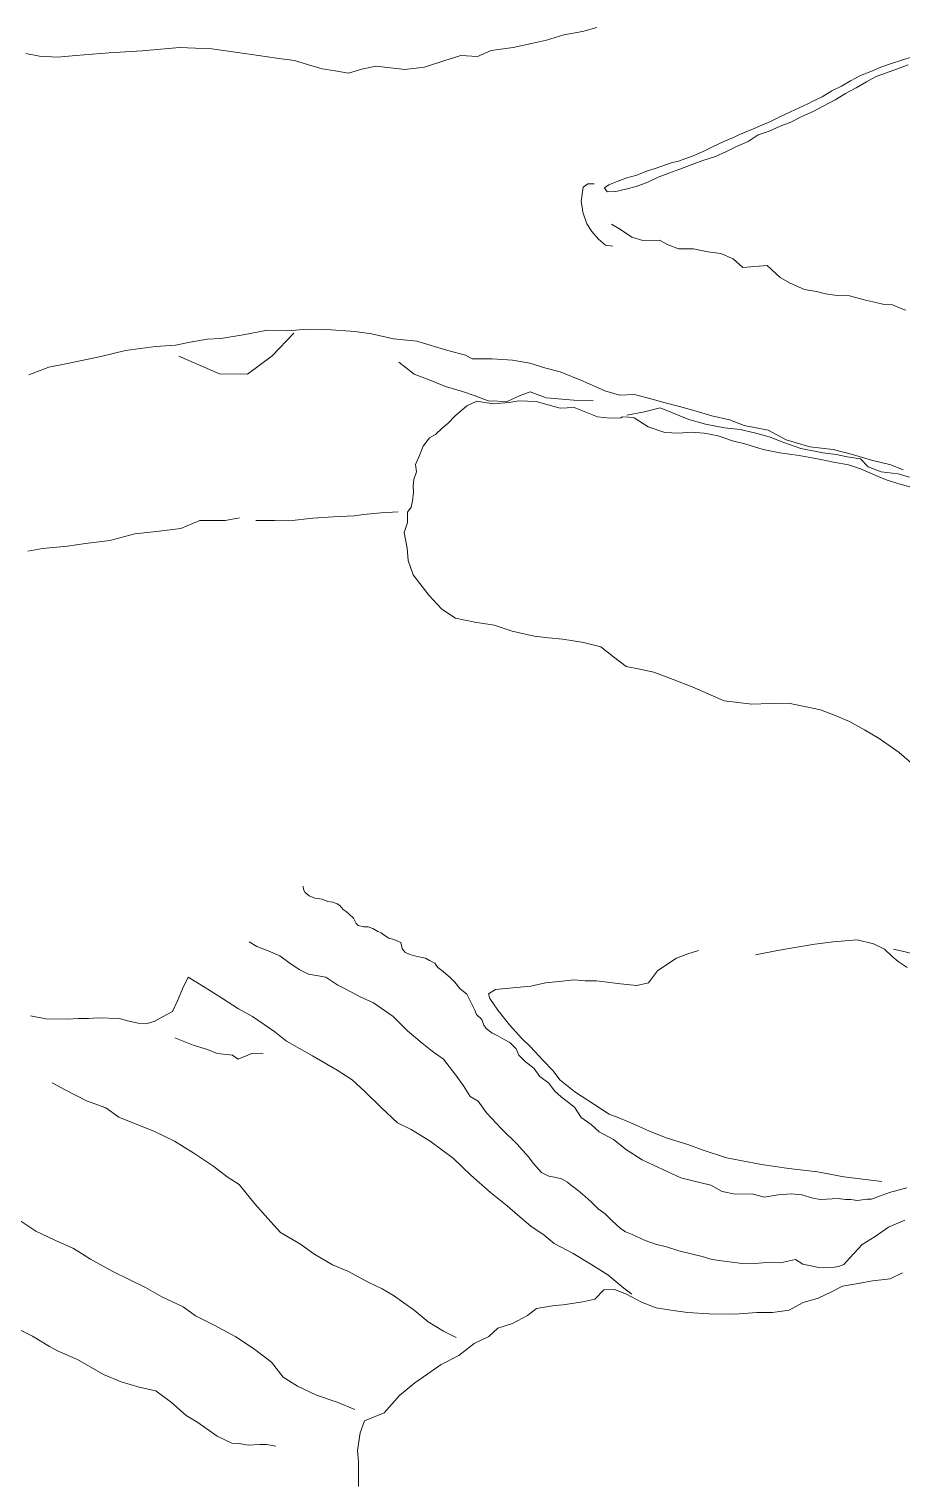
# Model space of a CAD drawing. Extents: x 683321 to 688873, y 7661944 to 7668387.
# Drawn here: x 687240.8 to 687437.2, y 7667117 to 7667443.6 of the extents above; entities that cross this region are included whole.
import ezdxf

# ---------------------------------------------------------------- set-up
doc = ezdxf.new("R2010")
doc.units = 0
doc.header["$MEASUREMENT"] = 0
doc.layers.add('01 CRESTA_Line', color=3, linetype='Continuous', lineweight=20)

msp = doc.modelspace()

# ---------------------------------------------------------------- linework, layer by layer
at = {"layer": '01 CRESTA_Line'}
for points in [[(687240.12, 7667438.03, 4249.98), (687243.19, 7667437.46, 4250), (687247.23, 7667437.24, 4250.05), (687251.39, 7667437.63, 4250.1), (687255.13, 7667437.93, 4250.1), (687258.86, 7667438.23, 4250.11), (687262.56, 7667438.43, 4250.11), (687266.26, 7667438.62, 4250.11), (687270.45, 7667439, 4250.12), (687274.64, 7667439.38, 4250.26), (687278.29, 7667439.25, 4250.28), (687281.95, 7667439.12, 4250.36), (687287.19, 7667438.37, 4250.35), (687292.43, 7667437.62, 4250.35), (687296.49, 7667437.03, 4250.35), (687300.54, 7667436.45, 4250.31), (687303.66, 7667435.53, 4250.24), (687306.78, 7667434.62, 4250.13), (687309.73, 7667434.12, 4250.05), (687312.67, 7667433.62, 4249.95), (687315.72, 7667434.51, 4249.93), (687318.85, 7667435.23, 4249.91), (687322.12, 7667434.83, 4249.86), (687325.38, 7667434.43, 4249.79), (687329.76, 7667434.96, 4249.72), (687334.36, 7667436.48, 4249.73), (687337.96, 7667437.63, 4249.74), (687341.75, 7667437.38, 4249.74), (687344.77, 7667438.76, 4249.78), (687349.76, 7667439.41, 4249.78), (687353.88, 7667440.28, 4249.78), (687357.23, 7667441.04, 4249.82), (687361.17, 7667442.27, 4249.79), (687365.32, 7667442.99, 4249.77), (687368.55, 7667443.88, 4249.75)], [(687439.53, 7667437.3, 4249.73), (687437.17, 7667436.55, 4249.58), (687434.84, 7667435.78, 4249.43), (687432.45, 7667434.97, 4249.21), (687430.17, 7667434.01, 4249.05), (687427.91, 7667433.07, 4248.92), (687425.62, 7667431.9, 4248.67), (687423.58, 7667430.7, 4248.59), (687421.43, 7667429.65, 4248.5), (687419.25, 7667428.27, 4248.25), (687417.15, 7667427.31, 4248.16), (687416.06, 7667426.75, 4248.01), (687412.16, 7667424.92, 4247.85), (687409.89, 7667423.89, 4247.73), (687407.62, 7667422.71, 4247.62), (687405.16, 7667421.7, 4247.48), (687403.99, 7667421.17, 4247.47), (687400.52, 7667419.72, 4247.2), (687399.48, 7667419.22, 4247.17), (687397.12, 7667418.28, 4246.99), (687394.4, 7667416.98, 4246.88), (687392.49, 7667416.03, 4246.74), (687390.2, 7667415.04, 4246.63), (687386.69, 7667413.73, 4246.5), (687385.51, 7667413.54, 4246.4), (687381.93, 7667412.27, 4246.09), (687379.72, 7667411.54, 4245.96), (687377.59, 7667410.68, 4245.78), (687375.3, 7667410.03, 4245.58), (687373.17, 7667409.26, 4245.5), (687371.23, 7667408.47, 4245.32), (687370.32, 7667407.79, 4245.17), (687370.92, 7667406.88, 4245.29), (687372.87, 7667407.01, 4245.38), (687375.05, 7667407.52, 4245.61), (687377.43, 7667408.11, 4245.74), (687380.06, 7667409.09, 4245.96), (687382.32, 7667410.21, 4246.2), (687384.75, 7667411.13, 4246.37), (687387.25, 7667411.99, 4246.52), (687389.76, 7667412.96, 4246.64), (687392.38, 7667413.98, 4246.74), (687395, 7667414.79, 4246.8), (687397.41, 7667415.83, 4246.91), (687400, 7667417.13, 4247.1), (687402.6, 7667418.28, 4247.31), (687404.87, 7667419.72, 4247.5), (687407.31, 7667420.54, 4247.68), (687409.82, 7667421.68, 4247.74), (687412.2, 7667422.59, 4247.83), (687414.65, 7667423.84, 4248.03), (687417.24, 7667425.01, 4248.16), (687419.63, 7667426.3, 4248.31), (687422.15, 7667427.59, 4248.42), (687424.5, 7667429.05, 4248.61), (687426.9, 7667430.36, 4248.76), (687429.22, 7667431.66, 4248.92), (687431.41, 7667432.86, 4249.12), (687433.71, 7667433.69, 4249.3), (687435.99, 7667434.56, 4249.4), (687438.57, 7667435.48, 4249.61)], [(687372.19, 7667394.67, 4242.7), (687370.51, 7667394.89, 4242.76), (687368.96, 7667396.23, 4242.81), (687367.45, 7667397.96, 4242.92), (687366.33, 7667399.69, 4243.03), (687365.44, 7667402.31, 4243.15), (687365.23, 7667403.46, 4243.21), (687365.02, 7667404.77, 4243.25), (687365.25, 7667406.38, 4243.44), (687365.52, 7667407.94, 4243.63), (687366.5, 7667408.68, 4243.7), (687367.95, 7667408.71, 4243.78)], [(687438.05, 7667380.29, 4241.37), (687436.83, 7667380.76, 4241.3), (687435.08, 7667381.45, 4241.39), (687433.19, 7667381.56, 4241.08), (687431.35, 7667381.99, 4241.02), (687429.3, 7667382.46, 4240.97), (687427.06, 7667383.03, 4241.13), (687425.41, 7667383.49, 4241.15), (687422.6, 7667383.6, 4242.14), (687420.01, 7667383.98, 4242.19), (687417.96, 7667384.45, 4242.56), (687415.27, 7667384.9, 4242.66), (687412.03, 7667386.33, 4243.38), (687409.81, 7667387.64, 4243.75), (687406.89, 7667390.37, 4242.68), (687401.4, 7667389.85, 4243.48), (687399.2, 7667391.84, 4243.79), (687396.47, 7667393.01, 4244.17), (687393.52, 7667393.42, 4243.79), (687390.28, 7667394.12, 4244.11), (687386.92, 7667394.06, 4244.32), (687384.58, 7667394.95, 4244.07), (687382.68, 7667396.06, 4243.59), (687378.88, 7667395.98, 4244.68), (687376.46, 7667396.74, 4244.41), (687373.9, 7667398.43, 4244.46), (687371.86, 7667399.65, 4243.49)], [(687240.76, 7667365.76, 4242.95), (687245.31, 7667367.48, 4242.91), (687249.47, 7667368.27, 4242.19), (687256.95, 7667369.86, 4242.58), (687262.54, 7667371.21, 4242.37), (687269.25, 7667372.09, 4242.34), (687273.75, 7667372.42, 4242.57), (687277.09, 7667373.06, 4242.63), (687280.88, 7667373.77, 4242.63), (687283.98, 7667373.88, 4242.61), (687288.96, 7667374.76, 4242.59), (687294.49, 7667375.74, 4242.73), (687299.01, 7667375.6, 4243.04), (687303.35, 7667375.99, 4243.2), (687307.72, 7667375.96, 4243.53), (687314.11, 7667375.46, 4243.43), (687317.86, 7667374.94, 4243.18), (687322.8, 7667373.86, 4243.17), (687328.06, 7667373.29, 4242.88), (687335.07, 7667371.23, 4242.92), (687339, 7667370.15, 4242.81), (687340.54, 7667369.34, 4243.29), (687345.04, 7667369.31, 4243.42), (687349.61, 7667369.01, 4243.66), (687353.5, 7667368.32, 4243.57), (687357.08, 7667367.2, 4243.52), (687360.29, 7667366.41, 4243.58), (687365.49, 7667364.27, 4243.53), (687370.35, 7667362.12, 4243.6), (687373.65, 7667361.13, 4243.22), (687377.04, 7667361.32, 4243.16), (687381, 7667360.26, 4242.83), (687383.9, 7667359.44, 4242.64), (687387.17, 7667358.61, 4242.43), (687390.68, 7667357.59, 4242.14), (687394.46, 7667356.53, 4241.65), (687398.39, 7667355.57, 4241.16), (687401.74, 7667354.31, 4240.8), (687407.1, 7667353.25, 4239.94), (687411.13, 7667351.06, 4239.71), (687416.48, 7667349.54, 4238.97), (687421.73, 7667348.93, 4238.78), (687426.1, 7667347.76, 4238.14), (687430.34, 7667346.5, 4237.95), (687434.67, 7667345.43, 4237.45), (687437.48, 7667344.34, 4237.35)], [(687300.37, 7667375.13, 4240.8), (687295.55, 7667369.98, 4239.24), (687289.97, 7667365.85, 4238.36), (687283.71, 7667365.96, 4238), (687274.52, 7667369.91, 4237.67)], [(687323.99, 7667368.61, 4241.19), (687327.46, 7667365.88, 4240.89), (687330.5, 7667364.73, 4240.96), (687334.53, 7667363.13, 4240.99), (687338.37, 7667361.94, 4240.34), (687341.2, 7667360.98, 4240.75), (687344.08, 7667359.87, 4239.68), (687348.39, 7667359.75, 4240.5), (687351.3, 7667361.06, 4241.54), (687353.53, 7667361.87, 4241.26), (687357.17, 7667360.58, 4241.13), (687363.41, 7667360.01, 4241.27), (687367.75, 7667359.96, 4243.06)], [(687440.47, 7667277.31, 4233), (687436.6, 7667280.7, 4232.91), (687432.08, 7667283.86, 4233.06), (687428.74, 7667285.78, 4232.65), (687425.4, 7667287.69, 4232.25), (687422.15, 7667289.02, 4232.22), (687418.89, 7667290.34, 4232.2), (687415.27, 7667291.09, 4232.37), (687411.66, 7667291.84, 4232.55), (687407.54, 7667291.71, 4232.67), (687403.43, 7667291.58, 4232.78), (687400.31, 7667291.97, 4232.64), (687397.18, 7667292.36, 4232.5), (687393.61, 7667293.95, 4232.4), (687390.03, 7667295.53, 4232.31), (687385.7, 7667297.18, 4232.31), (687381.36, 7667298.82, 4232.31), (687378.25, 7667299.45, 4231.9), (687375.13, 7667300.07, 4231.48), (687372.3, 7667302.28, 4231.5), (687369.47, 7667304.49, 4231.53), (687365.56, 7667305.44, 4231.69), (687360.91, 7667306.22, 4231.94), (687357.67, 7667306.56, 4232.05), (687354.43, 7667306.9, 4232.17), (687349.49, 7667308.06, 4231.9), (687345.46, 7667309.41, 4232.75), (687341.1, 7667310.02, 4232.82), (687336.77, 7667310.94, 4233.04), (687333.71, 7667312.97, 4233.34), (687330.76, 7667316.09, 4233.61), (687327.22, 7667320.69, 4233.77), (687326.09, 7667323.93, 4234.67), (687325.87, 7667326.74, 4235), (687325.24, 7667330.21, 4235.12), (687325.93, 7667332.52, 4236.07), (687325.94, 7667334.83, 4236.94), (687326.8, 7667335.92, 4236.65), (687327.12, 7667337.34, 4236.07), (687327.35, 7667339.32, 4235.29), (687327.23, 7667340.75, 4235.27), (687327.39, 7667342.19, 4235.26), (687327.98, 7667343.89, 4235.27), (687327.75, 7667345.54, 4235.25), (687328.68, 7667347.57, 4235.27), (687329.49, 7667349.63, 4235.29), (687330.89, 7667351.54, 4235.4), (687332.24, 7667352.31, 4235.53), (687333.73, 7667353.72, 4235.66), (687335.14, 7667354.88, 4236.1), (687336.59, 7667356.43, 4237.2), (687339.28, 7667358.73, 4239.08), (687341.59, 7667359.82, 4240.12), (687345.21, 7667359.22, 4239.59), (687348.75, 7667359.5, 4240.44), (687350.99, 7667359.87, 4240.94), (687354.88, 7667359.7, 4240.62), (687360.3, 7667358.23, 4240.66), (687363.43, 7667358.4, 4240.96), (687368.68, 7667356.29, 4241.8), (687371.56, 7667355.95, 4241.55), (687373.98, 7667356.04, 4241.31), (687374.37, 7667356.24, 4241.49), (687375.71, 7667356.23, 4241.13), (687376.95, 7667356.07, 4240.73), (687380.13, 7667354.02, 4239.79), (687383.88, 7667352.71, 4239.73), (687387, 7667352.62, 4240.07), (687389.78, 7667352.82, 4239.99), (687392.71, 7667352.58, 4239.85), (687395.88, 7667352.02, 4239.56), (687399.07, 7667350.83, 4239.21), (687401.82, 7667350.2, 4238.3), (687406, 7667348.94, 4238.16), (687409.73, 7667348.2, 4237.92), (687414.06, 7667347.59, 4237.43), (687418.94, 7667346.63, 4237.03), (687421.8, 7667346.1, 4237.01), (687425.2, 7667345.45, 4236.95), (687427.85, 7667344.55, 4236.9), (687431.87, 7667342.82, 4236.61), (687433.85, 7667342.01, 4236.08), (687436.78, 7667341.1, 4235.56), (687439.47, 7667340.35, 4235.03)], [(687438.89, 7667342.66, 4237.06), (687436.33, 7667343.44, 4237.33), (687432.51, 7667343.86, 4237.52), (687429.62, 7667344.98, 4237.52), (687427.88, 7667346.78, 4238.17), (687424.88, 7667347.26, 4238.34), (687422.42, 7667347.81, 4238.49), (687419.43, 7667348.16, 4238.3), (687414.46, 7667349.16, 4239.09), (687410.6, 7667350.52, 4239.52), (687407.34, 7667351.75, 4240.03), (687404, 7667352.63, 4240.39), (687400.83, 7667353.43, 4240.76), (687397.3, 7667353.77, 4241.04), (687393.02, 7667354.63, 4241.44), (687389.25, 7667355.7, 4241.97), (687385.23, 7667357.34, 4242.4), (687382.82, 7667358.3, 4242.56), (687379.26, 7667357.43, 4241.73), (687375.3, 7667356.67, 4241.49)], [(687288.17, 7667333.57, 4234.54), (687284.97, 7667332.97, 4234.31), (687279.25, 7667332.97, 4234.15), (687274.94, 7667331.16, 4234.03), (687269.53, 7667330.46, 4233.64), (687264.62, 7667329.96, 4233.19), (687259.01, 7667328.45, 4233.14), (687253.49, 7667327.75, 4232.98), (687249.48, 7667327.15, 4233.67), (687243.87, 7667326.65, 4234.33), (687240.56, 7667326.05, 4234.76)], [(687323.87, 7667334.9, 4236.72), (687319.97, 7667334.68, 4236.56), (687316.13, 7667334.25, 4236.33), (687313.97, 7667333.99, 4236.36), (687309.28, 7667333.77, 4235.57), (687304.69, 7667333.46, 4235), (687299.38, 7667332.88, 4235.07), (687296.05, 7667332.97, 4234.51), (687291.83, 7667332.9, 4234.41)], [(687302.46, 7667250.64, 4200.53), (687302.59, 7667249.84, 4200.55), (687302.95, 7667249.19, 4200.63), (687303.83, 7667248.46, 4200.58), (687305.14, 7667247.92, 4200.51), (687306.76, 7667247.67, 4200.57), (687308.08, 7667247.19, 4200.54), (687309.17, 7667247.04, 4200.59), (687310.13, 7667246.63, 4200.68), (687310.78, 7667246.29, 4200.81), (687311.51, 7667245.41, 4200.6), (687312.16, 7667244.95, 4200.6), (687312.88, 7667244.29, 4200.58), (687313.83, 7667243.43, 4200.56), (687314.39, 7667242.22, 4200.49), (687314.9, 7667241.77, 4200.46), (687316.15, 7667241.49, 4200.75), (687317.14, 7667241.47, 4200.76), (687318.14, 7667241.07, 4200.87), (687319.27, 7667240.43, 4200.9), (687320.03, 7667240.09, 4200.84), (687320.71, 7667239.56, 4200.88), (687321.79, 7667238.92, 4200.69), (687322.92, 7667238.6, 4200.75), (687324.43, 7667237.93, 4200.76), (687324.79, 7667236.56, 4200.7), (687325.38, 7667235.75, 4200.71), (687326.47, 7667235.24, 4200.51), (687327.54, 7667234.93, 4200.53), (687328.86, 7667234.63, 4200.43), (687330.01, 7667234.45, 4200.62), (687330.88, 7667233.86, 4200.67), (687332.13, 7667233.33, 4200.53), (687332.76, 7667232.35, 4200.56), (687333.96, 7667231.38, 4200.53), (687335.66, 7667230.02, 4200.58), (687336.65, 7667229.05, 4200.61), (687337.73, 7667227.59, 4200.51), (687339.34, 7667226.34, 4200.51), (687340.23, 7667224.49, 4200.56), (687341.13, 7667222.74, 4200.84), (687341.46, 7667221.74, 4200.48), (687342.72, 7667220.63, 4200.42), (687343.16, 7667219.31, 4200.47), (687343.69, 7667218.61, 4200.56), (687344.97, 7667217.64, 4200.5), (687346.11, 7667216.99, 4200.5), (687347.74, 7667216.08, 4200.51), (687349, 7667215.44, 4200.55), (687350.42, 7667213.98, 4200.49), (687351.03, 7667212.55, 4200.35), (687352.5, 7667211.06, 4200.24), (687354.39, 7667209.64, 4200.28), (687355.75, 7667207.79, 4200.33), (687357.73, 7667206.27, 4200.35), (687359.05, 7667204.54, 4200.34), (687360.51, 7667203.21, 4200.47), (687363.5, 7667200.86, 4200.22), (687365.04, 7667198.56, 4200.36), (687367.29, 7667197.01, 4200.35), (687369.07, 7667195.3, 4200.49), (687372.34, 7667193.62, 4200.29), (687375.25, 7667191.28, 4200.3), (687378.73, 7667189.05, 4200.27), (687381.33, 7667187.81, 4200.49), (687384.53, 7667186.34, 4200.2), (687387.46, 7667184.97, 4200.33), (687390.13, 7667184.31, 4200.35), (687394.23, 7667183.34, 4200.3), (687396.77, 7667181.86, 4200.44), (687399.68, 7667181.32, 4200.39), (687403.51, 7667181.36, 4200.13), (687406.24, 7667180.59, 4200.39), (687409.33, 7667181.14, 4200.33), (687412.3, 7667181.39, 4200.46), (687414.71, 7667181.14, 4200.53), (687417.18, 7667180.4, 4200.45), (687418.91, 7667180.09, 4200.48), (687422.84, 7667180.31, 4200.52), (687424.48, 7667180.07, 4200.61), (687425.71, 7667180.08, 4200.66), (687427.21, 7667179.88, 4200.63), (687428.27, 7667180.04, 4200.67), (687429.27, 7667180.19, 4200.69), (687430.32, 7667180.17, 4200.98), (687434.43, 7667181.68, 4200.48), (687438.3, 7667182.75, 4200.46)], [(687290.33, 7667238.1, 4190.93), (687292.06, 7667237.06, 4190.9), (687294.59, 7667236.09, 4191.19), (687297.24, 7667234.92, 4190.8), (687299.24, 7667233.41, 4190.79), (687301.58, 7667231.88, 4190.68), (687303.67, 7667230.8, 4190.57), (687307.62, 7667230.12, 4190.76), (687310.28, 7667228.34, 4190.9), (687312.28, 7667227.34, 4190.9), (687315.35, 7667225.72, 4190.66), (687318.29, 7667224.36, 4190.45), (687322.72, 7667221.3, 4190.22), (687325.96, 7667218.05, 4190.6), (687329.23, 7667215.28, 4190.64), (687331.51, 7667213.48, 4190.68), (687334.08, 7667211.71, 4190.35), (687336.85, 7667208.11, 4190.44), (687338.6, 7667205.66, 4190.78), (687340.08, 7667203.26, 4190.73), (687341.84, 7667202.2, 4190.89), (687343.71, 7667199.6, 4191.09), (687347.1, 7667196.01, 4190.92), (687350.61, 7667192.54, 4190.66), (687353.13, 7667189.8, 4191.04), (687354.28, 7667188.2, 4190.83), (687356.08, 7667186.2, 4190.89), (687357.78, 7667185.38, 4190.69), (687359.06, 7667185.09, 4190.73), (687360.63, 7667184.73, 4190.79), (687361.94, 7667183.97, 4190.73), (687362.59, 7667183.48, 4190.82), (687364.33, 7667182.12, 4190.69), (687365.97, 7667180.74, 4190.58), (687367.32, 7667179.55, 4190.65), (687368.86, 7667177.96, 4190.58), (687370.44, 7667176.88, 4190.63), (687371.96, 7667175.39, 4190.71), (687373.81, 7667173.68, 4190.65), (687375, 7667172.78, 4190.54), (687376.52, 7667172.22, 4190.52), (687379.47, 7667170.87, 4190.5), (687381.77, 7667170.01, 4190.46), (687384.2, 7667169.42, 4190.63), (687387.02, 7667168.53, 4190.51), (687390.07, 7667167.82, 4190.44), (687392.25, 7667167.24, 4190.51), (687394.5, 7667166.57, 4190.44), (687396.58, 7667166.27, 4190.48), (687401.25, 7667165.66, 4190.61), (687405.03, 7667165.73, 4190.23), (687407.7, 7667165.96, 4190.16), (687409.9, 7667165.81, 4190.17), (687413.25, 7667166.58, 4190.07), (687414.88, 7667165.56, 4190.12), (687418.49, 7667164.79, 4190.33), (687421.99, 7667164.84, 4189.61), (687422.96, 7667164.98, 4189.78), (687424.1, 7667165.44, 4190), (687425.44, 7667166.95, 4190.04), (687428.25, 7667169.98, 4189.93), (687431.15, 7667171.78, 4189.92), (687434.21, 7667173.9, 4189.96), (687437.84, 7667175.48, 4190.66)], [(687404.23, 7667235.18, 4204.66), (687409.2, 7667236.16, 4205.39), (687413.52, 7667236.91, 4206.24), (687417.63, 7667237.55, 4206.95), (687421.76, 7667238.06, 4207.83), (687427.13, 7667238.53, 4209.16), (687430.82, 7667237.63, 4209.5), (687433.24, 7667236.44, 4209.88), (687434.94, 7667234.9, 4210.22), (687436.33, 7667233.65, 4210.29), (687438.41, 7667232.28, 4210.29)], [(687432.64, 7667184.11, 4201.38), (687424.09, 7667185.17, 4201.34), (687418.19, 7667186.3, 4201.3), (687411.76, 7667187.07, 4201.25), (687405.6, 7667187.99, 4201.29), (687397.73, 7667189.51, 4201.21), (687392.25, 7667191.3, 4201.15), (687389.04, 7667192.5, 4200.9), (687384.38, 7667193.93, 4200.97), (687380.41, 7667195.45, 4201.1), (687376.72, 7667197.13, 4201.22), (687373.86, 7667198.36, 4200.92), (687371.34, 7667199.27, 4201.24), (687367.86, 7667201.57, 4200.9), (687363.62, 7667204.36, 4201.32), (687360.2, 7667207.05, 4201.37), (687358.73, 7667209.09, 4201.25), (687356.38, 7667211.48, 4201.28), (687353.62, 7667214.46, 4201.43), (687351.7, 7667216.36, 4201.47), (687348.89, 7667219.38, 4201.57), (687346.3, 7667222.69, 4201.3), (687344.49, 7667225.35, 4201.51), (687344.19, 7667226.37, 4201.19), (687345.76, 7667227.33, 4201.41), (687349.69, 7667227.77, 4201.67), (687353.68, 7667228.15, 4201.9), (687357.01, 7667228.88, 4201.72), (687360.76, 7667229.23, 4201.79), (687363.48, 7667229.51, 4201.53), (687365.96, 7667229.29, 4201.41), (687368.46, 7667229.32, 4201.68), (687373.87, 7667228.61, 4201.57), (687377.53, 7667228.26, 4201.84), (687380.19, 7667228.85, 4201.36), (687382.17, 7667231.53, 4201.6), (687384.78, 7667233.27, 4202.31), (687386.46, 7667234.4, 4203.08), (687389.06, 7667235.37, 4203.07), (687391.41, 7667236.15, 4203.89)], [(687435.28, 7667236.43, 4210.45), (687441.44, 7667235.05, 4211.02), (687447.43, 7667232.48, 4211.17), (687453.65, 7667229.46, 4211.5), (687458.85, 7667226.51, 4211.58), (687463.65, 7667224.75, 4211.65), (687467.49, 7667222.19, 4211.9)], [(687376.46, 7667158.8, 4179.75), (687374.6, 7667160.17, 4180.27), (687371.03, 7667163.11, 4180.3), (687366.8, 7667165.76, 4180.31), (687363.23, 7667167.95, 4180.31), (687358.93, 7667170.17, 4180.21), (687356.7, 7667172.1, 4180.32), (687353.74, 7667174.08, 4179.7), (687350.72, 7667176.66, 4180.3), (687348.37, 7667178.65, 4180.29), (687344.64, 7667181.68, 4180.3), (687340.24, 7667185.54, 4180.31), (687336.35, 7667189.3, 4180.35), (687331.04, 7667193.25, 4180.34), (687326.8, 7667195.82, 4180.31), (687323.71, 7667197.35, 4180.3), (687320.05, 7667200.77, 4180.33), (687316.4, 7667204.44, 4180.3), (687313.49, 7667207, 4180.3), (687310.11, 7667209.23, 4180.31), (687304.62, 7667212.46, 4180.38), (687298.78, 7667215.73, 4180.39), (687296.09, 7667217.87, 4180.41), (687291.12, 7667221.29, 4180.47), (687287.92, 7667222.98, 4180.48), (687284.37, 7667225.35, 4180.5), (687280.07, 7667228.05, 4180.55), (687276.59, 7667230.14, 4180.59), (687275.35, 7667227.52, 4181.09), (687274.19, 7667224.85, 4181.57), (687273.07, 7667222.44, 4182.02), (687271, 7667221.25, 4182.21), (687268.96, 7667220.17, 4181.8), (687267.11, 7667219.62, 4181.38), (687265.39, 7667219.75, 4181.68), (687262.96, 7667220.29, 4181.56), (687261.17, 7667220.86, 4182.2), (687256.33, 7667220.96, 4181.76), (687254.21, 7667220.8, 4181.91), (687251.86, 7667220.85, 4181.85), (687249.66, 7667220.66, 4181.89), (687244.59, 7667220.73, 4181.7), (687241.15, 7667221.41, 4182.05)], [(687273.61, 7667216.46, 4178.63), (687277.73, 7667214.84, 4178.24), (687280.95, 7667213.88, 4177.83), (687283.14, 7667212.95, 4177.54), (687286.56, 7667212.57, 4177.36), (687287.86, 7667211.7, 4177.11), (687290.98, 7667212.93, 4177.03), (687293.47, 7667212.9, 4177.52)], [(687246.04, 7667206.38, 4181.93), (687248.8, 7667204.88, 4181.82), (687253.73, 7667202.3, 4182.52), (687258.12, 7667200.72, 4182.57), (687261, 7667198.63, 4182.65), (687269.06, 7667195.38, 4182.6), (687273.54, 7667193.25, 4182.72), (687277.93, 7667190.5, 4182.93), (687282.38, 7667187.56, 4183.47), (687285.38, 7667185.18, 4183.39), (687288.1, 7667183.48, 4183.83), (687291.61, 7667179.15, 4183.8), (687294.52, 7667175.84, 4183.53), (687297.42, 7667172.65, 4183.72), (687301.86, 7667170.01, 4183.96), (687304.88, 7667167.88, 4183.75), (687309.1, 7667165.39, 4183.64), (687312.51, 7667163.96, 4183.99), (687317.11, 7667161.46, 4183.82), (687320.25, 7667159.97, 4183.79), (687322.83, 7667158.51, 4184.29), (687327.47, 7667155.19, 4184), (687330.64, 7667152.53, 4184.09), (687334.04, 7667150.48, 4183.96), (687336.94, 7667149.03, 4183.94)], [(687314.12, 7667132.85, 4183.7), (687310.18, 7667134.47, 4184.08), (687305.5, 7667136.05, 4183.19), (687301.22, 7667138.07, 4183.44), (687297.98, 7667140.12, 4183.78), (687295.35, 7667143.48, 4183.26), (687291.33, 7667146.58, 4183.55), (687287.32, 7667149.19, 4183.46), (687282.5, 7667151.8, 4182.98), (687278.25, 7667153.88, 4183.46), (687275.47, 7667155.97, 4183.62), (687270.73, 7667158.16, 4183.17), (687266.99, 7667160.29, 4182.93), (687263.35, 7667162.12, 4182.97), (687259.7, 7667163.89, 4182.93), (687254.65, 7667166.7, 4182.99), (687250.86, 7667169.08, 4182.75), (687246.66, 7667170.95, 4182.47), (687242.37, 7667172.95, 4182.49), (687238.27, 7667175.65, 4182.51)], [(687314.98, 7667115.49, 4174.39), (687314.94, 7667121.06, 4176.25), (687314.7, 7667123.56, 4178.73), (687315.3, 7667127.59, 4181.39), (687316.29, 7667130.28, 4183.31), (687320.75, 7667132.06, 4182.36), (687324.18, 7667135.98, 4182.25), (687327.61, 7667138.86, 4182.28), (687330.56, 7667140.89, 4182.33), (687333.51, 7667142.92, 4182.39), (687337.48, 7667144.96, 4181.8), (687340.94, 7667147.66, 4183.26), (687344.29, 7667149.25, 4181.97), (687346.29, 7667151.15, 4180.34), (687349.58, 7667152.22, 4178.89), (687352.94, 7667154, 4177.02), (687354.96, 7667155.53, 4175.53), (687359.01, 7667156.21, 4175.68), (687360.97, 7667156.41, 4175.81), (687365.4, 7667157.04, 4176.02), (687368.14, 7667157.67, 4176.02), (687370.17, 7667159.78, 4177.31), (687372.54, 7667159.87, 4178.8), (687375.24, 7667158.82, 4179.28), (687378.64, 7667156.97, 4180.28), (687381.9, 7667155.71, 4180.33), (687385.19, 7667155.16, 4180.39), (687388.94, 7667154.69, 4180.46), (687393.8, 7667154.35, 4180.56), (687399.62, 7667154.31, 4180.72), (687404.54, 7667154.63, 4180.93), (687408.08, 7667154.63, 4181.13), (687411.8, 7667155.2, 4181.35), (687414.99, 7667156.93, 4181.6), (687418.37, 7667157.87, 4181.53), (687421.23, 7667159.27, 4181.46), (687423.81, 7667160.58, 4181.4), (687426.9, 7667161.13, 4181.33), (687430.67, 7667161.8, 4181.25), (687434.58, 7667162.23, 4181.17), (687437.35, 7667163.59, 4180.78)], [(687296.37, 7667124.58, 4174.27), (687294.28, 7667124.94, 4174.27), (687292.76, 7667124.96, 4173.54), (687290.15, 7667124.76, 4172.82), (687288.12, 7667125.16, 4172.55), (687286.46, 7667125.24, 4171.93), (687283.18, 7667126.86, 4171.33), (687278.78, 7667129.93, 4171.4), (687276.18, 7667131.47, 4171.74), (687272.91, 7667134.38, 4171.84), (687269.37, 7667137.04, 4171.91), (687265.6, 7667137.84, 4171.97), (687261.56, 7667139.05, 4171.83), (687257.54, 7667140.7, 4172.13), (687251.73, 7667144.11, 4172.22), (687247.36, 7667145.97, 4172.24), (687245.44, 7667146.97, 4172.49), (687241.6, 7667149.36, 4172.6), (687238.49, 7667150.89, 4172.68)]]:
    msp.add_polyline3d(points, dxfattribs=at)

doc.saveas('drawing.dxf')
